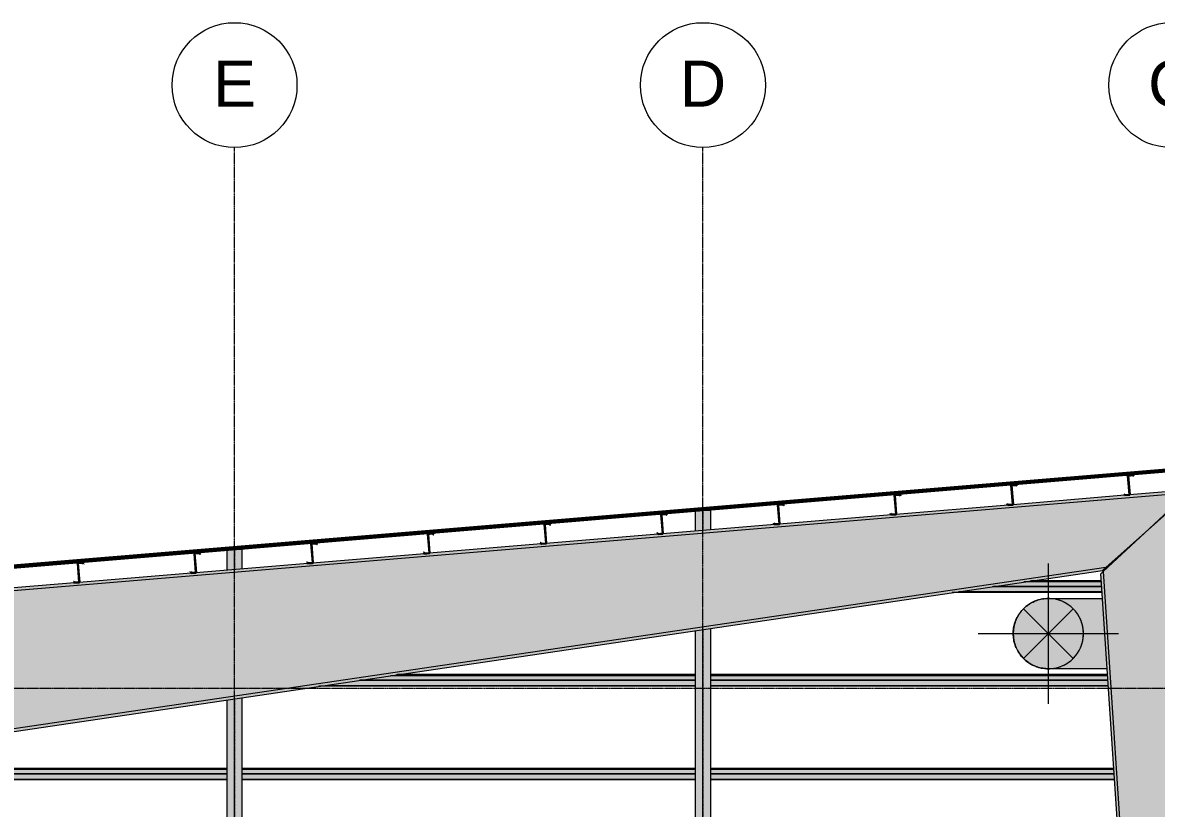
# Model space of a CAD drawing. Header units: inches. Extents: x -26493 to -15674, y -132 to 673.
# Drawn here: x -17018 to -16437, y 271 to 673 of the extents above; entities that cross this region are included whole.
import ezdxf

# ---------------------------------------------------------------- set-up
doc = ezdxf.new("R2010")
doc.units = ezdxf.units.IN
doc.header["$MEASUREMENT"] = 0
doc.linetypes.add('Grid Line 1_2_', pattern=[0.875, 0.5, -0.125, 0.125, -0.125])
doc.linetypes.add('Hidden 1_8_', pattern=[0.1875, 0.125, -0.0625])
for name, color, linetype, lineweight in [('A-FLOR-LEVL', 51, 'Continuous', 9), ('A-ROOF', 132, 'Continuous', 13), ('M-HVAC-DUCT', 70, 'Continuous', 9), ('M-HVAC-DUCT-ANNO', 70, 'Continuous', 9), ('M-HVAC-DUCT-CNTR', 70, 'Continuous', 9), ('S-BEAM', 12, 'Continuous', 9), ('S-COLS', 52, 'Continuous', 9), ('S-GRID', 1, 'Continuous', 9), ('S-GRID-IDEN', 1, 'Continuous', 9)]:
    doc.layers.add(name, color=color, linetype=linetype, lineweight=lineweight)
doc.styles.add('Arial_1', font='arial.ttf', dxfattribs={"height": 23.60479})
pattern_1 = [(45, (-21585.694, 102), (-12.67135, 12.67135), []), (45, (-21585.694, 121.2), (-12.67135, 12.67135), [])]

# ---------------------------------------------------------------- blocks, each defined once
blk = doc.blocks.new('Girt_Z - 10_D-559340-Section 1')
at = {"layer": 'S-BEAM'}
h = blk.add_hatch(dxfattribs=at)
h.set_pattern_fill('FP_5', color=256, style=0, pattern_type=2)
h.set_pattern_definition(pattern_1)
h.paths.add_polyline_path([(-21173.88, 430.85), (-21171.4, 431.11), (-21171.53, 431.15), (-21173.84, 430.96), (-21174.33, 431.46), (-21174.41, 431.38)], flags=0)
h.paths.add_polyline_path([(-21171.4, 431.11), (-21171.35, 431.25), (-21171.48, 431.18)], flags=0)
h.paths.add_polyline_path([(-21172.22, 440.97), (-21172.08, 440.92), (-21169.77, 441.11), (-21169.28, 440.62), (-21169.2, 440.7), (-21169.73, 441.23), (-21172.09, 441.03)], flags=0)
h.paths.add_polyline_path([(-21172.26, 440.83), (-21172.14, 440.89), (-21172.22, 440.97)], flags=0)
h.paths.add_polyline_path([(-21171.46, 431.24), (-21171.35, 431.25), (-21172.15, 440.84), (-21172.26, 440.83)], flags=0)
at = {"layer": 'S-BEAM', "lineweight": 30}
for p, q in [((-21172.26, 440.83), (-21171.46, 431.24)), ((-21171.35, 431.25), (-21172.15, 440.84)), ((-21169.73, 441.23), (-21172.09, 441.03)), ((-21172.08, 440.92), (-21169.77, 441.11)), ((-21169.77, 441.11), (-21169.28, 440.62)), ((-21169.2, 440.7), (-21169.73, 441.23)), ((-21169.28, 440.62), (-21169.2, 440.7)), ((-21174.33, 431.46), (-21174.41, 431.38)), ((-21174.41, 431.38), (-21173.88, 430.85)), ((-21173.84, 430.96), (-21174.33, 431.46)), ((-21173.88, 430.85), (-21171.52, 431.04)), ((-21171.53, 431.15), (-21173.84, 430.96))]:
    blk.add_line(p, q, dxfattribs=at)
for centre, radius, start, end in [((-21172.07, 440.84), 0.188, 94.76364, 184.76364), ((-21172.07, 440.84), 0.0782, 96.88636, 184.76364), ((-21171.54, 431.23), 0.0782, 277.806, 4.76364), ((-21171.54, 431.23), 0.188, 274.76364, 4.76364)]:
    blk.add_arc(centre, radius, start, end, dxfattribs=at)
blk = doc.blocks.new('Girt_Z - 10_D-V67-Section 1')
at = {"layer": 'S-BEAM'}
h = blk.add_hatch(dxfattribs=at)
h.set_pattern_fill('FP_5', color=256, style=0, pattern_type=2)
h.set_pattern_definition(pattern_1)
h.paths.add_polyline_path([(-21233.68, 425.86), (-21231.19, 426.13), (-21231.32, 426.17), (-21233.63, 425.98), (-21234.13, 426.47), (-21234.2, 426.4)], flags=0)
h.paths.add_polyline_path([(-21231.19, 426.13), (-21231.15, 426.26), (-21231.27, 426.2)], flags=0)
h.paths.add_polyline_path([(-21232.01, 435.98), (-21231.88, 435.94), (-21229.57, 436.13), (-21229.07, 435.64), (-21229, 435.71), (-21229.52, 436.25), (-21231.88, 436.05)], flags=0)
h.paths.add_polyline_path([(-21232.05, 435.85), (-21231.93, 435.91), (-21232.01, 435.98)], flags=0)
h.paths.add_polyline_path([(-21231.25, 426.25), (-21231.15, 426.26), (-21231.95, 435.86), (-21232.05, 435.85)], flags=0)
at = {"layer": 'S-BEAM', "lineweight": 30}
for p, q in [((-21232.05, 435.85), (-21231.25, 426.25)), ((-21231.15, 426.26), (-21231.95, 435.86)), ((-21229.52, 436.25), (-21231.88, 436.05)), ((-21231.88, 435.94), (-21229.57, 436.13)), ((-21229.57, 436.13), (-21229.07, 435.64)), ((-21229, 435.71), (-21229.52, 436.25)), ((-21229.07, 435.64), (-21229, 435.71)), ((-21234.13, 426.47), (-21234.2, 426.4)), ((-21234.2, 426.4), (-21233.68, 425.86)), ((-21233.63, 425.98), (-21234.13, 426.47)), ((-21233.68, 425.86), (-21231.32, 426.06)), ((-21231.32, 426.17), (-21233.63, 425.98))]:
    blk.add_line(p, q, dxfattribs=at)
for centre, radius, start, end in [((-21231.87, 435.86), 0.187, 94.76364, 184.76364), ((-21231.87, 435.86), 0.0782, 96.88636, 184.76364), ((-21231.33, 426.25), 0.187, 274.76364, 4.76364), ((-21231.33, 426.25), 0.0782, 277.806, 4.76364)]:
    blk.add_arc(centre, radius, start, end, dxfattribs=at)
blk = doc.blocks.new('Girt_Z - 10_D-V68-Section 1')
at = {"layer": 'S-BEAM'}
h = blk.add_hatch(dxfattribs=at)
h.set_pattern_fill('FP_5', color=256, style=0, pattern_type=2)
h.set_pattern_definition(pattern_1)
h.paths.add_polyline_path([(-21293.47, 420.88), (-21290.98, 421.14), (-21291.11, 421.19), (-21293.43, 421), (-21293.92, 421.49), (-21294, 421.41)], flags=0)
h.paths.add_polyline_path([(-21290.98, 421.14), (-21290.94, 421.28), (-21291.06, 421.22)], flags=0)
h.paths.add_polyline_path([(-21291.8, 431), (-21291.67, 430.96), (-21289.36, 431.15), (-21288.87, 430.65), (-21288.79, 430.73), (-21289.32, 431.26), (-21291.68, 431.07)], flags=0)
h.paths.add_polyline_path([(-21291.85, 430.86), (-21291.72, 430.93), (-21291.8, 431)], flags=0)
h.paths.add_polyline_path([(-21291.05, 421.27), (-21290.94, 421.28), (-21291.74, 430.87), (-21291.85, 430.86)], flags=0)
at = {"layer": 'S-BEAM', "lineweight": 30}
for p, q in [((-21291.85, 430.86), (-21291.05, 421.27)), ((-21290.94, 421.28), (-21291.74, 430.87)), ((-21289.32, 431.26), (-21291.68, 431.07)), ((-21291.67, 430.96), (-21289.36, 431.15)), ((-21289.36, 431.15), (-21288.87, 430.65)), ((-21288.79, 430.73), (-21289.32, 431.26)), ((-21288.87, 430.65), (-21288.79, 430.73)), ((-21293.92, 421.49), (-21294, 421.41)), ((-21294, 421.41), (-21293.47, 420.88)), ((-21293.43, 421), (-21293.92, 421.49)), ((-21293.47, 420.88), (-21291.11, 421.08)), ((-21291.11, 421.19), (-21293.43, 421))]:
    blk.add_line(p, q, dxfattribs=at)
for centre, radius, start, end in [((-21291.66, 430.88), 0.188, 94.76364, 184.76364), ((-21291.66, 430.88), 0.0782, 96.88636, 184.76364), ((-21291.13, 421.27), 0.188, 274.76364, 4.76364), ((-21291.13, 421.27), 0.0782, 277.806, 4.76364)]:
    blk.add_arc(centre, radius, start, end, dxfattribs=at)
blk = doc.blocks.new('Girt_Z - 10_D-V69-Section 1')
at = {"layer": 'S-BEAM', "lineweight": 30}
for p, q in [((-21351.64, 425.88), (-21350.84, 416.29)), ((-21350.73, 416.3), (-21351.53, 425.89)), ((-21349.11, 426.28), (-21351.47, 426.08)), ((-21351.46, 425.97), (-21349.15, 426.17)), ((-21349.15, 426.17), (-21348.66, 425.67)), ((-21348.58, 425.75), (-21349.11, 426.28)), ((-21348.66, 425.67), (-21348.58, 425.75)), ((-21353.71, 416.51), (-21353.79, 416.43)), ((-21353.79, 416.43), (-21353.26, 415.9)), ((-21353.22, 416.01), (-21353.71, 416.51)), ((-21353.26, 415.9), (-21350.9, 416.1)), ((-21350.91, 416.21), (-21353.22, 416.01))]:
    blk.add_line(p, q, dxfattribs=at)
for centre, radius, start, end in [((-21351.45, 425.9), 0.187, 94.76364, 184.76364), ((-21351.45, 425.9), 0.0782, 96.88636, 184.76364), ((-21350.92, 416.28), 0.0782, 277.806, 4.76364), ((-21350.92, 416.28), 0.187, 274.76364, 4.76364)]:
    blk.add_arc(centre, radius, start, end, dxfattribs=at)
blk = doc.blocks.new('Girt_Z - 10_D-V70-Section 1')
at = {"layer": 'S-BEAM', "lineweight": 30}
for p, q in [((-21411.43, 420.9), (-21410.63, 411.31)), ((-21410.52, 411.32), (-21411.32, 420.91)), ((-21408.9, 421.3), (-21411.26, 421.1)), ((-21411.25, 420.99), (-21408.94, 421.18)), ((-21408.94, 421.18), (-21408.45, 420.69)), ((-21408.37, 420.76), (-21408.9, 421.3)), ((-21408.45, 420.69), (-21408.37, 420.76)), ((-21413.5, 411.53), (-21413.58, 411.45)), ((-21413.58, 411.45), (-21413.05, 410.92)), ((-21413.01, 411.03), (-21413.5, 411.53)), ((-21413.05, 410.92), (-21410.7, 411.11)), ((-21410.7, 411.22), (-21413.01, 411.03))]:
    blk.add_line(p, q, dxfattribs=at)
for centre, radius, start, end in [((-21411.25, 420.91), 0.188, 94.76364, 184.76364), ((-21411.25, 420.91), 0.0782, 96.88636, 184.76364), ((-21410.71, 411.3), 0.188, 274.76364, 4.76364), ((-21410.71, 411.3), 0.0782, 277.806, 4.76364)]:
    blk.add_arc(centre, radius, start, end, dxfattribs=at)
blk = doc.blocks.new('Girt_Z - 10_D-V71-Section 1')
at = {"layer": 'S-BEAM'}
h = blk.add_hatch(dxfattribs=at)
h.set_pattern_fill('FP_5', color=256, style=0, pattern_type=2)
h.set_pattern_definition(pattern_1)
h.paths.add_polyline_path([(-21472.85, 405.93), (-21470.36, 406.2), (-21470.49, 406.24), (-21472.81, 406.05), (-21473.3, 406.54), (-21473.38, 406.47)], flags=0)
h.paths.add_polyline_path([(-21470.36, 406.2), (-21470.32, 406.33), (-21470.44, 406.27)], flags=0)
h.paths.add_polyline_path([(-21471.18, 416.05), (-21471.05, 416.01), (-21468.74, 416.2), (-21468.24, 415.7), (-21468.17, 415.78), (-21468.69, 416.31), (-21471.05, 416.12)], flags=0)
h.paths.add_polyline_path([(-21471.23, 415.92), (-21471.1, 415.98), (-21471.18, 416.05)], flags=0)
h.paths.add_polyline_path([(-21470.43, 406.32), (-21470.32, 406.33), (-21471.12, 415.92), (-21471.23, 415.92), (-21471, 413.21)], flags=0)
at = {"layer": 'S-BEAM', "lineweight": 30}
for p, q in [((-21471.23, 415.92), (-21470.43, 406.32)), ((-21470.32, 406.33), (-21471.12, 415.92)), ((-21468.69, 416.31), (-21471.05, 416.12)), ((-21471.05, 416.01), (-21468.74, 416.2)), ((-21468.74, 416.2), (-21468.24, 415.7)), ((-21468.17, 415.78), (-21468.69, 416.31)), ((-21468.24, 415.7), (-21468.17, 415.78)), ((-21473.3, 406.54), (-21473.38, 406.47)), ((-21473.38, 406.47), (-21472.85, 405.93)), ((-21472.81, 406.05), (-21473.3, 406.54)), ((-21472.85, 405.93), (-21470.49, 406.13)), ((-21470.49, 406.24), (-21472.81, 406.05))]:
    blk.add_line(p, q, dxfattribs=at)
for centre, radius, start, end in [((-21471.04, 415.93), 0.187, 94.76364, 184.76364), ((-21471.04, 415.93), 0.0782, 96.88636, 184.76364), ((-21470.5, 406.32), 0.187, 274.76364, 4.76364), ((-21470.5, 406.32), 0.0782, 277.806, 4.76364)]:
    blk.add_arc(centre, radius, start, end, dxfattribs=at)
blk = doc.blocks.new('Girt_Z - 10_D-V72-Section 1')
at = {"layer": 'S-BEAM'}
h = blk.add_hatch(dxfattribs=at)
h.set_pattern_fill('FP_5', color=256, style=0, pattern_type=2)
h.set_pattern_definition(pattern_1)
h.paths.add_polyline_path([(-21532.64, 400.95), (-21530.15, 401.21), (-21530.29, 401.26), (-21532.6, 401.06), (-21533.09, 401.56), (-21533.17, 401.48)], flags=0)
h.paths.add_polyline_path([(-21530.15, 401.21), (-21530.11, 401.35), (-21530.24, 401.29)], flags=0)
h.paths.add_polyline_path([(-21530.97, 411.07), (-21530.84, 411.03), (-21528.53, 411.22), (-21528.04, 410.72), (-21527.96, 410.8), (-21528.49, 411.33), (-21530.85, 411.14)], flags=0)
h.paths.add_polyline_path([(-21531.02, 410.93), (-21530.89, 411), (-21530.97, 411.07)], flags=0)
h.paths.add_polyline_path([(-21530.22, 401.34), (-21530.11, 401.35), (-21530.91, 410.94), (-21531.02, 410.93)], flags=0)
at = {"layer": 'S-BEAM', "lineweight": 30}
for p, q in [((-21531.02, 410.93), (-21530.22, 401.34)), ((-21530.11, 401.35), (-21530.91, 410.94)), ((-21528.49, 411.33), (-21530.85, 411.14)), ((-21530.84, 411.03), (-21528.53, 411.22)), ((-21528.53, 411.22), (-21528.04, 410.72)), ((-21527.96, 410.8), (-21528.49, 411.33)), ((-21528.04, 410.72), (-21527.96, 410.8)), ((-21533.09, 401.56), (-21533.17, 401.48)), ((-21533.17, 401.48), (-21532.64, 400.95)), ((-21532.6, 401.06), (-21533.09, 401.56)), ((-21532.64, 400.95), (-21530.28, 401.15)), ((-21530.29, 401.26), (-21532.6, 401.06))]:
    blk.add_line(p, q, dxfattribs=at)
for centre, radius, start, end in [((-21530.83, 410.95), 0.188, 94.76364, 184.76364), ((-21530.83, 410.95), 0.0782, 96.88636, 184.76364), ((-21530.3, 401.33), 0.0782, 277.806, 4.76364), ((-21530.3, 401.33), 0.188, 274.76364, 4.76364)]:
    blk.add_arc(centre, radius, start, end, dxfattribs=at)
blk = doc.blocks.new('Girt_Z - 10_D-V73-Section 1')
at = {"layer": 'S-BEAM'}
h = blk.add_hatch(dxfattribs=at)
h.set_pattern_fill('FP_5', color=256, style=0, pattern_type=2)
h.set_pattern_definition(pattern_1)
h.paths.add_polyline_path([(-21592.43, 395.97), (-21589.95, 396.23), (-21590.08, 396.27), (-21592.39, 396.08), (-21592.88, 396.58), (-21592.96, 396.5)], flags=0)
h.paths.add_polyline_path([(-21589.95, 396.23), (-21589.9, 396.37), (-21590.03, 396.3)], flags=0)
h.paths.add_polyline_path([(-21590.77, 406.09), (-21590.63, 406.04), (-21588.32, 406.24), (-21587.83, 405.74), (-21587.75, 405.82), (-21588.28, 406.35), (-21590.64, 406.15)], flags=0)
h.paths.add_polyline_path([(-21590.81, 405.95), (-21590.68, 406.01), (-21590.77, 406.09)], flags=0)
h.paths.add_polyline_path([(-21590.01, 396.36), (-21589.9, 396.37), (-21590.7, 405.96), (-21590.81, 405.95)], flags=0)
at = {"layer": 'S-BEAM', "lineweight": 30}
for p, q in [((-21590.81, 405.95), (-21590.01, 396.36)), ((-21589.9, 396.37), (-21590.7, 405.96)), ((-21588.28, 406.35), (-21590.64, 406.15)), ((-21590.63, 406.04), (-21588.32, 406.24)), ((-21588.32, 406.24), (-21587.83, 405.74)), ((-21587.75, 405.82), (-21588.28, 406.35)), ((-21587.83, 405.74), (-21587.75, 405.82)), ((-21592.88, 396.58), (-21592.96, 396.5)), ((-21592.96, 396.5), (-21592.43, 395.97)), ((-21592.39, 396.08), (-21592.88, 396.58)), ((-21592.43, 395.97), (-21590.07, 396.16)), ((-21590.08, 396.27), (-21592.39, 396.08))]:
    blk.add_line(p, q, dxfattribs=at)
for centre, radius, start, end in [((-21590.62, 405.97), 0.187, 94.76364, 184.76364), ((-21590.62, 405.97), 0.0782, 96.88636, 184.76364), ((-21590.09, 396.35), 0.0782, 277.806, 4.76364), ((-21590.09, 396.35), 0.187, 274.76364, 4.76364)]:
    blk.add_arc(centre, radius, start, end, dxfattribs=at)
blk = doc.blocks.new('Girt_Z - 10_D-V74-Section 1')
at = {"layer": 'S-BEAM'}
h = blk.add_hatch(dxfattribs=at)
h.set_pattern_fill('FP_5', color=256, style=0, pattern_type=2)
h.set_pattern_definition(pattern_1)
h.paths.add_polyline_path([(-21652.23, 390.99), (-21649.74, 391.25), (-21649.87, 391.29), (-21652.18, 391.1), (-21652.68, 391.6), (-21652.75, 391.52)], flags=0)
h.paths.add_polyline_path([(-21649.74, 391.25), (-21649.7, 391.38), (-21649.82, 391.32)], flags=0)
h.paths.add_polyline_path([(-21650.56, 401.1), (-21650.43, 401.06), (-21648.11, 401.25), (-21647.62, 400.76), (-21647.55, 400.83), (-21648.07, 401.37), (-21650.43, 401.17)], flags=0)
h.paths.add_polyline_path([(-21650.6, 400.97), (-21650.48, 401.03), (-21650.56, 401.1)], flags=0)
h.paths.add_polyline_path([(-21649.8, 391.38), (-21649.7, 391.38), (-21650.49, 400.98), (-21650.6, 400.97)], flags=0)
at = {"layer": 'S-BEAM', "lineweight": 30}
for p, q in [((-21650.6, 400.97), (-21649.8, 391.38)), ((-21649.7, 391.38), (-21650.49, 400.98)), ((-21648.07, 401.37), (-21650.43, 401.17)), ((-21650.43, 401.06), (-21648.11, 401.25)), ((-21648.11, 401.25), (-21647.62, 400.76)), ((-21647.55, 400.83), (-21648.07, 401.37)), ((-21647.62, 400.76), (-21647.55, 400.83)), ((-21652.68, 391.6), (-21652.75, 391.52)), ((-21652.75, 391.52), (-21652.23, 390.99)), ((-21652.18, 391.1), (-21652.68, 391.6)), ((-21652.23, 390.99), (-21649.87, 391.18)), ((-21649.87, 391.29), (-21652.18, 391.1))]:
    blk.add_line(p, q, dxfattribs=at)
for centre, radius, start, end in [((-21650.42, 400.98), 0.188, 94.76364, 184.76364), ((-21650.42, 400.98), 0.0782, 96.88636, 184.76364), ((-21649.88, 391.37), 0.0782, 277.806, 4.76364), ((-21649.88, 391.37), 0.188, 274.76364, 4.76364)]:
    blk.add_arc(centre, radius, start, end, dxfattribs=at)
blk = doc.blocks.new('Girt_Z - 10_D-V75-Section 1')
at = {"layer": 'S-BEAM', "lineweight": 30}
for p, q in [((-21710.4, 395.98), (-21709.6, 386.39)), ((-21709.49, 386.4), (-21710.29, 395.99)), ((-21707.87, 396.38), (-21710.22, 396.19)), ((-21710.22, 396.08), (-21707.91, 396.27)), ((-21707.91, 396.27), (-21707.42, 395.77)), ((-21707.34, 395.85), (-21707.87, 396.38)), ((-21707.42, 395.77), (-21707.34, 395.85)), ((-21712.47, 386.61), (-21712.55, 386.54)), ((-21712.55, 386.54), (-21712.02, 386)), ((-21711.98, 386.12), (-21712.47, 386.61)), ((-21712.02, 386), (-21709.66, 386.2)), ((-21709.66, 386.31), (-21711.98, 386.12))]:
    blk.add_line(p, q, dxfattribs=at)
for centre, radius, start, end in [((-21710.21, 396), 0.187, 94.76364, 184.76364), ((-21710.21, 396), 0.0782, 96.88636, 184.76364), ((-21709.67, 386.39), 0.187, 274.76364, 4.76364), ((-21709.67, 386.39), 0.0782, 277.806, 4.76364)]:
    blk.add_arc(centre, radius, start, end, dxfattribs=at)
blk = doc.blocks.new('Family7 - Family7-557685-Section 1')
at = {"layer": 'S-BEAM'}
for points in [[(-22358.76, 330.85), (-21140.54, 432.37), (-21138.99, 433.76), (-22360.11, 332)], [(-22321.25, 299.11), (-22319.68, 299.14), (-22319.67, 299.3), (-22319.48, 299.15), (-21743, 311.18), (-21183.61, 393.91), (-21141.3, 431.69), (-21141.3, 432.31), (-22358.76, 330.85), (-22321.47, 299.3)], [(-22319.8, 297.89), (-21743, 309.91), (-21185.3, 392.4), (-21183.61, 393.91), (-21743.11, 311.16), (-22321.25, 299.11)]]:
    blk.add_hatch(color=256, dxfattribs=at).paths.add_polyline_path(points, flags=0)
for p, q in [((-22358.76, 330.85), (-21140.54, 432.37)), ((-21173.88, 430.85), (-21231.32, 426.06)), ((-21183.61, 393.91), (-21141.3, 431.69)), ((-21138.99, 433.76), (-21171.52, 431.04)), ((-21233.68, 425.86), (-21291.11, 421.08)), ((-21293.47, 420.88), (-21350.9, 416.1)), ((-21353.26, 415.9), (-21410.7, 411.11)), ((-21413.05, 410.92), (-21470.49, 406.13)), ((-21532.64, 400.95), (-21590.07, 396.16)), ((-21472.85, 405.93), (-21530.28, 401.15)), ((-21592.43, 395.97), (-21649.87, 391.18)), ((-21183.61, 393.91), (-21743.11, 311.16)), ((-21743, 309.91), (-21185.3, 392.4)), ((-21652.23, 390.99), (-21709.66, 386.2)), ((-21185.3, 392.4), (-21183.61, 393.91)), ((-21712.02, 386), (-21769.45, 381.22))]:
    blk.add_line(p, q, dxfattribs=at)
blk = doc.blocks.new('W-Wide Flange-Column - W10X33-556715-Section 1')
at = {"layer": 'S-COLS', "linetype": 'Hidden 1_8_'}
for p, q in [((-21390.21, 423.2), (-21390.21, 412.82)), ((-21389.9, 412.85), (-21389.9, 423.2)), ((-21390.21, 362.09), (-21390.21, 0)), ((-21389.9, 0), (-21389.9, 362.14))]:
    blk.add_line(p, q, dxfattribs=at)
blk = doc.blocks.new('W-Wide Flange-Column - W10X33-556716-Section 1')
at = {"layer": 'S-COLS', "linetype": 'Hidden 1_8_'}
for p, q in [((-21630.21, 403.2), (-21630.21, 392.82)), ((-21629.9, 392.85), (-21629.9, 403.2)), ((-21630.21, 326.6), (-21630.21, 0)), ((-21629.9, 0), (-21629.9, 326.64))]:
    blk.add_line(p, q, dxfattribs=at)
blk = doc.blocks.new('Round Elbow - 1_5 D-507539-Section 1')
at = {"layer": 'M-HVAC-DUCT'}
h = blk.add_hatch(color=256, dxfattribs=at)
h.paths.add_polyline_path([(-21213.05, 342), (-21212.27, 342.06), (-21213.46, 342.03)], flags=0)
h.paths.add_polyline_path([(-21215.17, 342.17), (-21216.71, 342.42), (-21215.87, 342.22)], flags=0)
h.paths.add_polyline_path([(-21210.94, 342.17), (-21210.24, 342.22), (-21210.22, 342.29)], flags=0)
h.paths.add_polyline_path([(-21218.01, 342.74), (-21219.5, 343.25), (-21218.62, 342.88)], flags=0)
h.paths.add_polyline_path([(-21208.1, 342.74), (-21207.49, 342.88), (-21207.12, 343.07)], flags=0)
h.paths.add_polyline_path([(-21205.38, 343.75), (-21204.88, 343.96), (-21203.99, 344.51)], flags=0)
h.paths.add_polyline_path([(-21202.87, 345.2), (-21202.47, 345.44), (-21202.43, 345.53), (-21202.72, 345.31)], flags=0)
h.paths.add_polyline_path([(-21200.62, 347.02), (-21200.32, 347.27), (-21199.52, 348.21)], flags=0)
h.paths.add_polyline_path([(-21198.69, 349.19), (-21198.49, 349.42), (-21198.63, 349.28)], flags=0)
h.paths.add_polyline_path([(-21197.14, 351.63), (-21197.01, 351.83), (-21196.97, 352)], flags=0)
h.paths.add_polyline_path([(-21195.99, 354.3), (-21195.87, 354.71), (-21195.9, 354.68)], flags=0)
h.paths.add_polyline_path([(-21195.29, 357.11), (-21195.27, 357.18), (-21195.05, 360)], flags=0)
h.paths.add_polyline_path([(-21199.52, 371.79), (-21200.32, 372.73), (-21200.34, 372.68), (-21200.09, 372.4)], flags=0)
h.paths.add_polyline_path([(-21201.61, 373.82), (-21202.47, 374.56), (-21202.49, 374.51)], flags=0)
h.paths.add_polyline_path([(-21203.99, 375.49), (-21204.88, 376.04), (-21205.38, 376.25)], flags=0)
h.paths.add_polyline_path([(-21219.5, 376.75), (-21218.01, 377.26), (-21218.62, 377.12)], flags=0)
h.paths.add_polyline_path([(-21206.61, 376.75), (-21207.49, 377.12), (-21208.1, 377.26), (-21207.12, 376.93)], flags=0)
h.paths.add_polyline_path([(-21216.71, 377.58), (-21215.17, 377.83), (-21215.87, 377.78)], flags=0)
h.paths.add_polyline_path([(-21209.39, 377.58), (-21210.24, 377.78), (-21210.33, 377.73), (-21210.24, 377.72)], flags=0)
h.paths.add_polyline_path([(-21213.46, 377.94), (-21212.27, 377.94), (-21213.05, 378), (-21213.83, 377.94)], flags=0)
h = blk.add_hatch(color=256, dxfattribs=at)
h.paths.add_polyline_path([(-21216.84, 377.55), (-21216.71, 377.58), (-21215.87, 377.78)], flags=0)
h.paths.add_polyline_path([(-21213.93, 377.94), (-21213.46, 377.97), (-21213.46, 377.97)], flags=0)
for points in [[(-21190.82, 360), (-21184.13, 360), (-21185.33, 378), (-21213.05, 378), (-21210.24, 377.78), (-21207.49, 377.12), (-21204.88, 376.04), (-21202.47, 374.56), (-21200.32, 372.73), (-21198.49, 370.58), (-21197.01, 368.17), (-21195.93, 365.56), (-21195.27, 362.82), (-21195.05, 360), (-21191.49, 360)], [(-21207.78, 342), (-21182.92, 342.01), (-21184.13, 360), (-21195.05, 360), (-21195.3, 357.04), (-21196.03, 354.16), (-21197.22, 351.43), (-21199.08, 348.7), (-21200.86, 346.76), (-21203.21, 344.93), (-21205.82, 343.52), (-21206.61, 343.25), (-21207.49, 342.88), (-21210.24, 342.22), (-21212.82, 342), (-21208.03, 342)]]:
    blk.add_hatch(color=256, dxfattribs=at).paths.add_polyline_path(points, flags=0)
at = {"layer": 'M-HVAC-DUCT', "flags": 128}
for points in [[(-21222.88, 375.08), (-21222.78, 375.15), (-21222.16, 375.52), (-21221.54, 375.88), (-21220.9, 376.2), (-21220.24, 376.5), (-21219.58, 376.78), (-21218.9, 377.02), (-21218.21, 377.24), (-21217.52, 377.44), (-21216.82, 377.6), (-21216.11, 377.74), (-21215.4, 377.85), (-21214.68, 377.93), (-21214.52, 377.94)], [(-21214.51, 377.94), (-21213.97, 377.98), (-21213.25, 378), (-21213.05, 378)], [(-21213.05, 378), (-21213.01, 378), (-21212.88, 378), (-21212.66, 378), (-21212.36, 378), (-21211.98, 378), (-21211.51, 378), (-21210.95, 378), (-21210.31, 378), (-21209.59, 378), (-21208.79, 378), (-21207.91, 378), (-21206.95, 378), (-21205.92, 378), (-21204.8, 378), (-21203.62, 378), (-21202.37, 378), (-21201.04, 378), (-21199.65, 378), (-21198.19, 378), (-21196.67, 378), (-21195.1, 378), (-21193.46, 378), (-21191.77, 378), (-21190.02, 378), (-21188.23, 378), (-21186.39, 378), (-21185.33, 378)], [(-21227.23, 371.09), (-21227.05, 371.32), (-21226.59, 371.87), (-21226.1, 372.4), (-21225.59, 372.91), (-21225.27, 373.21)], [(-21225.22, 373.26), (-21225.07, 373.4), (-21224.52, 373.87), (-21223.96, 374.32), (-21223.38, 374.75), (-21222.92, 375.05)], [(-21230.06, 365.88), (-21229.9, 366.34), (-21229.63, 367.01), (-21229.34, 367.67), (-21229.02, 368.31), (-21228.9, 368.53)], [(-21228.86, 368.6), (-21228.67, 368.94), (-21228.3, 369.56), (-21227.91, 370.16), (-21227.49, 370.75), (-21227.28, 371.02)], [(-21231.05, 360), (-21231.04, 360.72), (-21231, 361.44), (-21230.92, 362.15), (-21230.82, 362.87), (-21230.69, 363.58), (-21230.54, 364.28), (-21230.35, 364.97), (-21230.14, 365.66), (-21230.09, 365.81)], [(-21227.26, 348.95), (-21227.37, 349.1), (-21227.8, 349.68), (-21228.2, 350.27), (-21228.58, 350.89), (-21228.93, 351.52), (-21229.25, 352.16), (-21229.56, 352.81), (-21229.83, 353.48), (-21230.08, 354.15), (-21230.3, 354.84), (-21230.49, 355.53), (-21230.65, 356.23), (-21230.79, 356.94), (-21230.9, 357.65), (-21230.98, 358.37), (-21231.03, 359.09), (-21231.05, 359.81), (-21231.05, 360)], [(-21225.27, 346.79), (-21225.45, 346.95), (-21225.97, 347.46), (-21226.46, 347.99), (-21226.93, 348.53), (-21227.23, 348.92)], [(-21222.93, 344.96), (-21223.22, 345.14), (-21223.8, 345.56), (-21224.37, 346), (-21224.92, 346.47), (-21225.21, 346.73)], [(-21220.32, 343.54), (-21220.72, 343.71), (-21221.36, 344.03), (-21222, 344.38), (-21222.61, 344.75), (-21222.86, 344.91)], [(-21217.5, 342.56), (-21218.03, 342.7), (-21218.72, 342.91), (-21219.39, 343.15), (-21220.06, 343.42), (-21220.25, 343.5)], [(-21213.05, 342), (-21213.77, 342.01), (-21214.49, 342.06), (-21215.21, 342.13), (-21215.92, 342.23), (-21216.63, 342.36), (-21217.33, 342.52), (-21217.45, 342.55)], [(-21182.92, 342), (-21183.99, 342), (-21185.88, 342), (-21187.74, 342), (-21189.54, 342), (-21191.3, 342), (-21193.01, 342), (-21194.66, 342), (-21196.25, 342), (-21197.79, 342), (-21199.26, 342), (-21200.67, 342), (-21202.02, 342), (-21203.29, 342), (-21204.49, 342), (-21205.62, 342), (-21206.68, 342), (-21207.66, 342), (-21208.56, 342), (-21209.38, 342), (-21210.13, 342), (-21210.79, 342), (-21211.36, 342), (-21211.86, 342), (-21212.27, 342), (-21212.59, 342), (-21212.83, 342), (-21212.98, 342), (-21213.05, 342), (-21213.05, 342)]]:
    blk.add_lwpolyline(points, dxfattribs=at)
at = {"layer": 'M-HVAC-DUCT'}
for start, end in [(96.7631, 101.76204), (90, 92.49678), (87.50322, 90), (78.23796, 83.2369), (133.77163, 138.94953), (124.52271, 129.6198), (115.27201, 120.31874), (106.01904, 111.03484), (68.96516, 73.98096), (59.68126, 64.72799), (50.3802, 55.47729), (41.05047, 46.22837), (152.26554, 157.83279), (143.01914, 148.33253), (31.66747, 36.98086), (22.16721, 27.73446), (170.75581, 180), (161.51103, 167.68489), (12.31511, 18.48897), (360, 9.24419), (180, 189.24419), (192.31511, 198.48897), (341.51103, 347.68489), (350.75581, 360), (202.16721, 207.73446), (211.66747, 216.98086), (323.01914, 328.14281), (332.26554, 337.83279), (221.05047, 226.22837), (230.3802, 235.47729), (239.68126, 244.72799), (248.96516, 253.98096), (286.01904, 291.03484), (295.27201, 300.31874), (304.52271, 309.6198), (313.77163, 318.94953), (258.23796, 263.2369), (267.50322, 270), (270, 272.49678), (276.7631, 281.76204)]:
    blk.add_arc((-21213.05, 360), 18, start, end, dxfattribs=at)
blk = doc.blocks.new('Girt_Z - 8_D-V116-Section 1')
at = {"layer": 'S-BEAM'}
h = blk.add_hatch(color=256, dxfattribs=at)
h.paths.add_polyline_path([(-21407.12, 338.9), (-21394.03, 338.9), (-21394.03, 338.98), (-21546.47, 338.98), (-21547.03, 338.9), (-21484.59, 338.9)], flags=0)
h.paths.add_polyline_path([(-21386.07, 338.9), (-21182.72, 338.9), (-21182.72, 338.98), (-21386.07, 338.98)], flags=0)
h.paths.add_polyline_path([(-21136.05, 338.9), (-21136.05, 338.98), (-21140.05, 338.98), (-21140.05, 338.9)], flags=0)
h.paths.add_polyline_path([(-22307.42, 338.9), (-22277.27, 338.9), (-22276.27, 338.98), (-22307.62, 338.98), (-22307.61, 338.9)], flags=0)
h.paths.add_polyline_path([(-22307.72, 338.9), (-22307.73, 338.98), (-22346.07, 338.98), (-22346.07, 338.9), (-22308.32, 338.9)], flags=0)
h.paths.add_polyline_path([(-22354.03, 338.9), (-22354.03, 338.98), (-22364.05, 338.98), (-22364.05, 338.9), (-22356.08, 338.9)], flags=0)
h = blk.add_hatch(color=256, dxfattribs=at)
h.paths.add_polyline_path([(-21407.12, 338.45), (-21394.03, 338.45), (-21394.03, 338.9), (-21547.03, 338.9), (-21550.07, 338.45), (-21484.59, 338.45)], flags=0)
h.paths.add_polyline_path([(-22307.57, 338.45), (-22282.66, 338.45), (-22277.27, 338.9), (-22307.61, 338.9)], flags=0)
h.paths.add_polyline_path([(-21136.05, 338.45), (-21136.05, 338.9), (-21140.05, 338.9), (-21140.05, 338.45)], flags=0)
h.paths.add_polyline_path([(-21182.69, 338.45), (-21182.72, 338.9), (-21386.07, 338.9), (-21386.07, 338.45), (-21184.41, 338.45)], flags=0)
h.paths.add_polyline_path([(-22346.07, 338.45), (-22307.68, 338.45), (-22307.72, 338.9), (-22346.07, 338.9)], flags=0)
h.paths.add_polyline_path([(-22354.03, 338.45), (-22354.03, 338.9), (-22364.05, 338.9), (-22364.05, 338.45), (-22356.08, 338.45)], flags=0)
h = blk.add_hatch(color=256, dxfattribs=at)
h.paths.add_polyline_path([(-22364.05, 336.13), (-22354.03, 336.13), (-22354.03, 338.45), (-22364.05, 338.45)], flags=0)
h.paths.add_polyline_path([(-21136.05, 336.13), (-21136.05, 338.45), (-21140.05, 338.45), (-21140.05, 336.13)], flags=0)
h.paths.add_polyline_path([(-21565.76, 336.13), (-21394.03, 336.13), (-21394.03, 338.45), (-21550.07, 338.45), (-21562.05, 336.68)], flags=0)
h.paths.add_polyline_path([(-21182.53, 336.13), (-21182.69, 338.45), (-21386.07, 338.45), (-21386.07, 336.13), (-21184.41, 336.13)], flags=0)
h.paths.add_polyline_path([(-22307.46, 336.44), (-22307.54, 336.51), (-22307.42, 336.57), (-22307.45, 336.48)], flags=0)
h.paths.add_polyline_path([(-22346.07, 336.13), (-22309.95, 336.18), (-22310.47, 336.71), (-22310.4, 336.79), (-22309.9, 336.29), (-22307.46, 336.44), (-22307.46, 336.38), (-22282.66, 338.45), (-22307.57, 338.45), (-22307.42, 336.57), (-22307.53, 336.57), (-22307.68, 338.45), (-22346.07, 338.45)], flags=0)
h = blk.add_hatch(color=256, dxfattribs=at)
h.paths.add_polyline_path([(-22356.08, 336.05), (-22354.03, 336.09), (-22354.03, 336.13), (-22364.05, 336.09), (-22364.05, 336.05), (-22358.76, 336.05)], flags=0)
h.paths.add_polyline_path([(-22336.71, 336.05), (-22310.96, 336.09), (-22310.51, 336.13), (-22346.07, 336.09), (-22346.07, 336.05)], flags=0)
h.paths.add_polyline_path([(-21136.05, 336.05), (-21136.05, 336.13), (-21140.05, 336.09), (-21140, 336.05), (-21139.87, 336.05)], flags=0)
h.paths.add_polyline_path([(-21566.26, 336.05), (-21394.03, 336.1), (-21394.03, 336.13), (-21566.13, 336.07), (-21566.24, 336.06)], flags=0)
h.paths.add_polyline_path([(-21386.07, 336.05), (-21182.53, 336.09), (-21182.53, 336.13), (-21386.07, 336.09), (-21386.07, 336.06)], flags=0)
h = blk.add_hatch(color=256, dxfattribs=at)
h.paths.add_polyline_path([(-21329.66, 335.87), (-21182.51, 335.87), (-21182.53, 336.05), (-21386.07, 336.03), (-21386.07, 335.87), (-21368.39, 335.87)], flags=0)
h.paths.add_polyline_path([(-22360.11, 335.87), (-22354.03, 335.87), (-22354.03, 336.05), (-22364.05, 336.03), (-22364.05, 335.87)], flags=0)
h.paths.add_polyline_path([(-22346.07, 335.87), (-22313.65, 335.87), (-22311.4, 336.05), (-22346.07, 336.03), (-22346.07, 335.96)], flags=0)
h.paths.add_polyline_path([(-21567.53, 335.87), (-21394.03, 335.89), (-21394.03, 336.05), (-21566.43, 336.03), (-21567.31, 335.9)], flags=0)
h.paths.add_polyline_path([(-21139.87, 336.05), (-21140.05, 336), (-21140, 336), (-21139.93, 336.03)], flags=0)
h.paths.add_polyline_path([(-21139.94, 335.87), (-21136.05, 335.92), (-21136.05, 335.95), (-21139.87, 335.96), (-21139.92, 335.92), (-21139.94, 335.87)], flags=0)
h = blk.add_hatch(color=256, dxfattribs=at)
h.paths.add_polyline_path([(-21386.07, 333.5), (-21182.35, 333.5), (-21182.51, 335.87), (-21386.07, 335.87)], flags=0)
h.paths.add_polyline_path([(-21139.48, 333.5), (-21136.05, 333.5), (-21136.05, 335.87), (-21139.94, 335.87), (-21139.94, 333.55), (-21139.88, 333.5)], flags=0)
h.paths.add_polyline_path([(-22364.05, 333.5), (-22354.03, 333.5), (-22354.03, 335.87), (-22364.05, 335.87)], flags=0)
h.paths.add_polyline_path([(-22342.05, 333.5), (-22313.65, 335.87), (-22346.07, 335.87), (-22346.07, 333.5)], flags=0)
h.paths.add_polyline_path([(-21583.53, 333.5), (-21394.03, 333.5), (-21394.03, 335.87), (-21567.53, 335.87)], flags=0)
h = blk.add_hatch(color=256, dxfattribs=at)
h.paths.add_polyline_path([(-21368.39, 333.02), (-21182.32, 333.02), (-21182.35, 333.5), (-21386.07, 333.5), (-21386.07, 333.02)], flags=0)
h.paths.add_polyline_path([(-22360.11, 333.02), (-22354.03, 333.02), (-22354.03, 333.5), (-22364.05, 333.5), (-22364.05, 333.02)], flags=0)
h.paths.add_polyline_path([(-21139.48, 333.02), (-21136.05, 333.02), (-21136.05, 333.5), (-21139.88, 333.5), (-21139.41, 333.1)], flags=0)
h.paths.add_polyline_path([(-21139.48, 333.02), (-21140.05, 333.5), (-21140.05, 333.02), (-21139.94, 333.02)], flags=0)
h.paths.add_polyline_path([(-21586.79, 333.02), (-21394.03, 333.02), (-21394.03, 333.5), (-21583.53, 333.5)], flags=0)
h.paths.add_polyline_path([(-22346.07, 333.17), (-22342.05, 333.5), (-22346.07, 333.5)], flags=0)
for p, q in [((-21394.03, 338.45), (-21550.07, 338.45)), ((-21394.03, 338.9), (-21547.03, 338.9)), ((-21394.03, 338.98), (-21546.47, 338.98)), ((-21182.72, 338.98), (-21386.07, 338.98)), ((-21182.72, 338.9), (-21386.07, 338.9)), ((-21182.69, 338.45), (-21386.07, 338.45)), ((-21394.03, 333.02), (-21586.79, 333.02)), ((-21583.53, 333.5), (-21394.03, 333.5)), ((-21394.03, 336.05), (-21566.26, 336.05)), ((-21394.03, 336.13), (-21565.76, 336.13)), ((-21182.53, 336.13), (-21386.07, 336.13)), ((-21182.53, 336.05), (-21386.07, 336.05)), ((-21386.07, 333.5), (-21182.35, 333.5)), ((-21182.32, 333.02), (-21386.07, 333.02))]:
    blk.add_line(p, q, dxfattribs=at)
blk = doc.blocks.new('Girt_Z - 8_D-V117-Section 1')
at = {"layer": 'S-BEAM'}
h = blk.add_hatch(color=256, dxfattribs=at)
h.paths.add_polyline_path([(-21716.99, 290.9), (-21634.03, 290.9), (-21634.03, 290.98), (-21866.07, 290.98), (-21866.07, 290.9), (-21794.45, 290.9)], flags=0)
h.paths.add_polyline_path([(-21136.05, 290.9), (-21136.05, 290.98), (-21140.05, 290.98), (-21140.05, 290.9)], flags=0)
h.paths.add_polyline_path([(-21179.51, 290.9), (-21179.51, 290.98), (-21386.07, 290.98), (-21386.07, 290.9), (-21185, 290.9)], flags=0)
h.paths.add_polyline_path([(-21626.07, 290.9), (-21394.03, 290.9), (-21394.03, 290.98), (-21626.07, 290.98)], flags=0)
h.paths.add_polyline_path([(-22114.03, 290.9), (-22114.03, 290.98), (-22319.02, 290.98), (-22319.02, 290.9), (-22143.05, 290.9)], flags=0)
h.paths.add_polyline_path([(-22106.07, 290.9), (-21874.03, 290.9), (-21874.03, 290.98), (-22106.07, 290.98)], flags=0)
h.paths.add_polyline_path([(-22360.05, 290.9), (-22360.05, 290.98), (-22364.05, 290.98), (-22364.05, 290.9)], flags=0)
h = blk.add_hatch(color=256, dxfattribs=at)
h.paths.add_polyline_path([(-21600.79, 290.45), (-21394.03, 290.45), (-21394.03, 290.9), (-21626.07, 290.9), (-21626.07, 290.45)], flags=0)
h.paths.add_polyline_path([(-22143.05, 290.45), (-22114.03, 290.45), (-22114.03, 290.9), (-22319.02, 290.9), (-22319.06, 290.45), (-22181.78, 290.45)], flags=0)
h.paths.add_polyline_path([(-21136.05, 290.45), (-21136.05, 290.9), (-21140.05, 290.9), (-21140.05, 290.45)], flags=0)
h.paths.add_polyline_path([(-22106.07, 290.45), (-21874.03, 290.45), (-21874.03, 290.9), (-22106.07, 290.9)], flags=0)
h.paths.add_polyline_path([(-21179.48, 290.45), (-21179.51, 290.9), (-21386.07, 290.9), (-21386.07, 290.45), (-21185, 290.45)], flags=0)
h.paths.add_polyline_path([(-21866.07, 290.45), (-21634.03, 290.45), (-21634.03, 290.9), (-21866.07, 290.9)], flags=0)
h.paths.add_polyline_path([(-22360.05, 290.45), (-22360.05, 290.9), (-22364.05, 290.9), (-22364.05, 290.45)], flags=0)
h = blk.add_hatch(color=256, dxfattribs=at)
h.paths.add_polyline_path([(-21716.99, 288.13), (-21634.03, 288.13), (-21634.03, 290.45), (-21866.07, 290.45), (-21866.07, 288.13), (-21794.45, 288.13)], flags=0)
h.paths.add_polyline_path([(-22360.05, 288.13), (-22360.05, 290.45), (-22364.05, 290.45), (-22364.05, 288.13)], flags=0)
h.paths.add_polyline_path([(-21136.05, 288.13), (-21136.05, 290.45), (-21140.05, 290.45), (-21140.05, 288.13)], flags=0)
h.paths.add_polyline_path([(-22319.22, 288.13), (-22114.03, 288.13), (-22114.03, 290.45), (-22319.06, 290.45)], flags=0)
h.paths.add_polyline_path([(-21179.32, 288.13), (-21179.48, 290.45), (-21386.07, 290.45), (-21386.07, 288.13), (-21185, 288.13)], flags=0)
h.paths.add_polyline_path([(-22106.07, 288.13), (-21874.03, 288.13), (-21874.03, 290.45), (-22106.07, 290.45)], flags=0)
h.paths.add_polyline_path([(-21394.03, 288.13), (-21394.03, 290.45), (-21626.07, 290.45), (-21626.07, 288.13), (-21407.12, 288.13)], flags=0)
h = blk.add_hatch(color=256, dxfattribs=at)
h.paths.add_polyline_path([(-21716.99, 288.05), (-21634.03, 288.11), (-21634.03, 288.13), (-21866.07, 288.08), (-21866.07, 288.05), (-21794.45, 288.05)], flags=0)
h.paths.add_polyline_path([(-22360.05, 288.05), (-22360.05, 288.13), (-22364.05, 288.09), (-22364.05, 288.05), (-22360.11, 288.05)], flags=0)
h.paths.add_polyline_path([(-21136.05, 288.05), (-21136.05, 288.13), (-21140.05, 288.09), (-21140, 288.05), (-21139.87, 288.05)], flags=0)
h.paths.add_polyline_path([(-22319.23, 288.05), (-22114.03, 288.09), (-22114.03, 288.13), (-22319.23, 288.09), (-22319.23, 288.06)], flags=0)
h.paths.add_polyline_path([(-21179.32, 288.05), (-21179.32, 288.13), (-21386.07, 288.09), (-21386.07, 288.05), (-21185, 288.05)], flags=0)
h.paths.add_polyline_path([(-22106.07, 288.05), (-21874.03, 288.09), (-21874.03, 288.13), (-22106.07, 288.09), (-22106.07, 288.06)], flags=0)
h.paths.add_polyline_path([(-21562.05, 288.05), (-21394.03, 288.1), (-21394.03, 288.13), (-21626.07, 288.08), (-21626.07, 288.05), (-21600.79, 288.05)], flags=0)
h = blk.add_hatch(color=256, dxfattribs=at)
h.paths.add_polyline_path([(-21716.99, 287.87), (-21634.03, 287.91), (-21634.03, 288.05), (-21866.07, 288), (-21866.07, 287.87), (-21794.45, 287.87)], flags=0)
h.paths.add_polyline_path([(-21386.07, 287.87), (-21179.3, 287.87), (-21179.32, 288.05), (-21386.07, 288.03), (-21386.07, 287.89)], flags=0)
h.paths.add_polyline_path([(-22360.11, 288), (-22360.2, 287.96), (-22360.18, 288.03), (-22360.16, 288.02)], flags=0)
h.paths.add_polyline_path([(-22360.24, 287.92), (-22360.24, 287.95), (-22364.05, 287.92), (-22364.05, 287.87), (-22360.24, 287.87)], flags=0)
h.paths.add_polyline_path([(-22360.16, 287.87), (-22360.14, 287.92), (-22360.09, 287.96), (-22360.05, 288), (-22360.11, 288.05), (-22360.24, 288.03), (-22360.24, 287.87)], flags=0)
h.paths.add_polyline_path([(-21394.03, 287.87), (-21394.03, 288.05), (-21626.07, 288.03), (-21626.07, 287.87), (-21407.12, 287.87)], flags=0)
h.paths.add_polyline_path([(-22319.24, 287.87), (-22114.03, 287.87), (-22114.03, 288.05), (-22319.23, 288.03), (-22319.24, 287.96)], flags=0)
h.paths.add_polyline_path([(-22106.07, 287.87), (-21874.03, 287.92), (-21874.03, 288.05), (-22106.07, 288.02), (-22106.07, 287.94)], flags=0)
h.paths.add_polyline_path([(-21140.05, 287.87), (-21139.93, 288.03), (-21140, 288.05), (-21140.05, 288), (-21140.05, 287.87)], flags=0)
h.paths.add_polyline_path([(-21139.94, 287.87), (-21136.05, 287.92), (-21136.05, 287.95), (-21139.87, 287.96), (-21139.92, 287.92), (-21139.94, 287.87)], flags=0)
h = blk.add_hatch(color=256, dxfattribs=at)
h.paths.add_polyline_path([(-21716.99, 285.5), (-21634.03, 285.5), (-21634.03, 287.87), (-21866.07, 287.87), (-21866.07, 285.5), (-21794.45, 285.5)], flags=0)
h.paths.add_polyline_path([(-21139.48, 285.5), (-21136.05, 285.5), (-21136.05, 287.87), (-21139.94, 287.87), (-21139.94, 285.55), (-21139.88, 285.5)], flags=0)
h.paths.add_polyline_path([(-22360.7, 285.5), (-22360.16, 285.55), (-22360.16, 287.87), (-22364.05, 287.87), (-22364.05, 285.5)], flags=0)
h.paths.add_polyline_path([(-22319.41, 285.5), (-22114.03, 285.5), (-22114.03, 287.87), (-22319.24, 287.87)], flags=0)
h.paths.add_polyline_path([(-21179.14, 285.5), (-21179.3, 287.87), (-21386.07, 287.87), (-21386.07, 285.5), (-21185, 285.5)], flags=0)
h.paths.add_polyline_path([(-22106.07, 285.5), (-21874.03, 285.5), (-21874.03, 287.87), (-22106.07, 287.87)], flags=0)
h.paths.add_polyline_path([(-21394.03, 285.5), (-21394.03, 287.87), (-21626.07, 287.87), (-21626.07, 285.5), (-21407.12, 285.5)], flags=0)
h = blk.add_hatch(color=256, dxfattribs=at)
h.paths.add_polyline_path([(-21716.99, 285.02), (-21634.03, 285.02), (-21634.03, 285.5), (-21866.07, 285.5), (-21866.07, 285.02), (-21794.45, 285.02)], flags=0)
h.paths.add_polyline_path([(-22360.63, 285.02), (-22360.05, 285.02), (-22360.05, 285.5), (-22360.16, 285.41)], flags=0)
h.paths.add_polyline_path([(-22360.7, 285.02), (-22360.63, 285.02), (-22360.7, 285.1), (-22360.22, 285.5), (-22364.05, 285.5), (-22364.05, 285.02)], flags=0)
h.paths.add_polyline_path([(-21139.48, 285.02), (-21136.05, 285.02), (-21136.05, 285.5), (-21139.88, 285.5), (-21139.41, 285.1)], flags=0)
h.paths.add_polyline_path([(-21139.48, 285.02), (-21140.05, 285.5), (-21140.05, 285.02), (-21139.94, 285.02)], flags=0)
h.paths.add_polyline_path([(-22319.45, 285.02), (-22114.03, 285.02), (-22114.03, 285.5), (-22319.41, 285.5)], flags=0)
h.paths.add_polyline_path([(-21179.11, 285.02), (-21179.14, 285.5), (-21386.07, 285.5), (-21386.07, 285.02), (-21185, 285.02)], flags=0)
h.paths.add_polyline_path([(-22106.07, 285.02), (-21874.03, 285.02), (-21874.03, 285.5), (-22106.07, 285.5)], flags=0)
h.paths.add_polyline_path([(-21394.03, 285.02), (-21394.03, 285.5), (-21626.07, 285.5), (-21626.07, 285.02), (-21407.12, 285.02)], flags=0)
for p, q in [((-21634.03, 290.98), (-21866.07, 290.98)), ((-21634.03, 290.9), (-21866.07, 290.9)), ((-21394.03, 290.98), (-21626.07, 290.98)), ((-21394.03, 290.9), (-21626.07, 290.9)), ((-21179.51, 290.98), (-21386.07, 290.98)), ((-21179.51, 290.9), (-21386.07, 290.9)), ((-21634.03, 290.45), (-21866.07, 290.45)), ((-21634.03, 288.13), (-21866.07, 288.13)), ((-21634.03, 288.05), (-21866.07, 288.05)), ((-21866.07, 285.5), (-21634.03, 285.5)), ((-21634.03, 285.02), (-21866.07, 285.02)), ((-21394.03, 290.45), (-21626.07, 290.45)), ((-21394.03, 288.13), (-21626.07, 288.13)), ((-21394.03, 288.05), (-21626.07, 288.05)), ((-21626.07, 285.5), (-21394.03, 285.5)), ((-21394.03, 285.02), (-21626.07, 285.02)), ((-21179.48, 290.45), (-21386.07, 290.45)), ((-21179.32, 288.13), (-21386.07, 288.13)), ((-21179.32, 288.05), (-21386.07, 288.05)), ((-21386.07, 285.5), (-21179.14, 285.5)), ((-21179.11, 285.02), (-21386.07, 285.02))]:
    blk.add_line(p, q, dxfattribs=at)
blk = doc.blocks.new('Girt_Z - 8_D-559304-Section 1')
at = {"layer": 'S-BEAM'}
h = blk.add_hatch(color=256, dxfattribs=at)
h.paths.add_polyline_path([(-21185.56, 381.5), (-21185.72, 383.87), (-21242.98, 383.87), (-21258.99, 381.5), (-21186.18, 381.5)], flags=0)
h.paths.add_polyline_path([(-21139.48, 381.5), (-21136.05, 381.5), (-21136.05, 383.87), (-21139.94, 383.87), (-21139.94, 381.55), (-21139.88, 381.5)], flags=0)
h = blk.add_hatch(color=256, dxfattribs=at)
h.paths.add_polyline_path([(-21139.87, 384.05), (-21140.05, 384), (-21140, 384), (-21139.93, 384.03)], flags=0)
h.paths.add_polyline_path([(-21139.94, 383.87), (-21136.05, 383.92), (-21136.05, 383.95), (-21139.87, 383.96), (-21139.92, 383.92), (-21139.94, 383.87)], flags=0)
h.paths.add_polyline_path([(-21242.98, 383.87), (-21185.72, 383.88), (-21185.74, 384.05), (-21241.88, 384.03), (-21242.84, 383.89)], flags=0)
h = blk.add_hatch(color=256, dxfattribs=at)
h.paths.add_polyline_path([(-21241.72, 384.05), (-21185.74, 384.1), (-21185.74, 384.13), (-21241.61, 384.07), (-21241.7, 384.06)], flags=0)
h.paths.add_polyline_path([(-21136.05, 384.05), (-21136.05, 384.13), (-21140.05, 384.09), (-21140, 384.05), (-21139.87, 384.05)], flags=0)
h = blk.add_hatch(color=256, dxfattribs=at)
h.paths.add_polyline_path([(-21186.18, 384.13), (-21185.74, 384.13), (-21185.9, 386.45), (-21225.53, 386.45), (-21241.21, 384.13), (-21213.46, 384.13)], flags=0)
h.paths.add_polyline_path([(-21136.05, 384.13), (-21136.05, 386.45), (-21140.05, 386.45), (-21140.05, 384.13)], flags=0)
h = blk.add_hatch(color=256, dxfattribs=at)
h.paths.add_polyline_path([(-21186.18, 386.45), (-21185.9, 386.45), (-21185.93, 386.9), (-21222.49, 386.9), (-21225.53, 386.45), (-21213.46, 386.45)], flags=0)
h.paths.add_polyline_path([(-21136.05, 386.45), (-21136.05, 386.9), (-21140.05, 386.9), (-21140.05, 386.45)], flags=0)
h = blk.add_hatch(color=256, dxfattribs=at)
h.paths.add_polyline_path([(-21186.18, 386.9), (-21185.93, 386.9), (-21185.93, 386.98), (-21221.92, 386.98), (-21222.49, 386.9), (-21213.46, 386.9)], flags=0)
h.paths.add_polyline_path([(-21136.05, 386.9), (-21136.05, 386.98), (-21140.05, 386.98), (-21140.05, 386.9)], flags=0)
h = blk.add_hatch(color=256, dxfattribs=at)
h.paths.add_polyline_path([(-21262.25, 381.02), (-21185.53, 381.02), (-21185.56, 381.5), (-21258.99, 381.5)], flags=0)
h.paths.add_polyline_path([(-21139.48, 381.02), (-21136.05, 381.02), (-21136.05, 381.5), (-21139.88, 381.5), (-21139.41, 381.1)], flags=0)
h.paths.add_polyline_path([(-21139.48, 381.02), (-21140.05, 381.5), (-21140.05, 381.02), (-21139.94, 381.02)], flags=0)
for p, q in [((-21185.74, 384.05), (-21241.72, 384.05)), ((-21185.74, 384.13), (-21241.21, 384.13)), ((-21185.9, 386.45), (-21225.53, 386.45)), ((-21185.93, 386.9), (-21222.49, 386.9)), ((-21185.93, 386.98), (-21221.92, 386.98)), ((-21136.05, 386.98), (-21140.05, 386.98)), ((-21136.05, 386.9), (-21140.05, 386.9)), ((-21136.05, 386.45), (-21140.05, 386.45)), ((-21136.05, 384.13), (-21140.05, 384.13)), ((-21139.87, 384.05), (-21140.05, 384.05)), ((-21136.05, 386.98), (-21136.05, 386.9)), ((-21136.05, 386.9), (-21136.05, 386.45)), ((-21136.05, 386.45), (-21136.05, 384.13)), ((-21136.05, 384.13), (-21136.05, 384.05)), ((-21136.05, 383.95), (-21136.05, 383.87)), ((-21136.05, 383.87), (-21136.05, 381.5)), ((-21185.53, 381.02), (-21262.25, 381.02)), ((-21258.99, 381.5), (-21185.56, 381.5)), ((-21136.05, 381.02), (-21140.05, 381.02)), ((-21139.88, 381.5), (-21136.05, 381.5)), ((-21136.05, 381.5), (-21136.05, 381.02))]:
    blk.add_line(p, q, dxfattribs=at)
blk = doc.blocks.new('Grid - Grid Head - Circle-14747-Section 1')
at = {"layer": 'S-GRID-IDEN'}
blk.add_circle((-21150.05, 641), 32, dxfattribs=at)

msp = doc.modelspace()

# ---------------------------------------------------------------- hatches: boundary and pattern name
at = {"layer": 'A-ROOF', "transparency": 33554611}
msp.add_hatch(color=256, dxfattribs=at).paths.add_polyline_path([(-17648.26, 341.97), (-16410.68, 445.1), (-16410.68, 445.57), (-17648.26, 342.44)], flags=0)
at = {"layer": 'M-HVAC-DUCT-ANNO'}
msp.add_hatch(color=256, dxfattribs=at).paths.add_polyline_path([(-16492.87, 342.06), (-16490.98, 342.06), (-16488.03, 342.56), (-16485.24, 343.52), (-16482.62, 344.93), (-16480.28, 346.76), (-16478.26, 348.94), (-16476.64, 351.43), (-16475.44, 354.16), (-16474.71, 357.04), (-16474.47, 360), (-16474.74, 363.07), (-16475.44, 365.84), (-16476.64, 368.57), (-16478.35, 371.15), (-16480.28, 373.24), (-16482.62, 375.07), (-16485.24, 376.48), (-16488.05, 377.45), (-16490.98, 377.94), (-16493.95, 377.94), (-16496.89, 377.45), (-16499.7, 376.48), (-16502.31, 375.07), (-16504.66, 373.24), (-16506.67, 371.06), (-16508.3, 368.57), (-16509.49, 365.84), (-16510.22, 362.96), (-16510.47, 360), (-16510.22, 357.04), (-16509.49, 354.16), (-16508.3, 351.43), (-16506.67, 348.94), (-16504.66, 346.76), (-16502.31, 344.93), (-16499.7, 343.52), (-16496.89, 342.55), (-16493.95, 342.06)], flags=0)
at = {"layer": 'S-COLS'}
for points in [[(-16420.72, 0), (-16420.72, 432.31), (-16420.95, 432.29), (-16464.41, 391.76), (-16438.22, 0)], [(-16439.47, 0), (-16438.22, 0), (-16464.41, 391.76), (-16465.59, 390.66), (-16440.27, 12.02)]]:
    msp.add_hatch(color=256, dxfattribs=at).paths.add_polyline_path(points, flags=0)
h = msp.add_hatch(color=256, dxfattribs=at)
h.paths.add_polyline_path([(-16665.49, 0), (-16665.49, 362.7), (-16673.45, 361.53), (-16673.45, 0)], flags=0)
h.paths.add_polyline_path([(-16673.45, 412.5), (-16665.49, 413.21), (-16665.49, 423.2), (-16673.45, 423.2), (-16673.45, 413.21)], flags=0)
h = msp.add_hatch(color=256, dxfattribs=at)
h.paths.add_polyline_path([(-16905.49, 0), (-16905.49, 327.21), (-16913.45, 326.03), (-16913.45, 0)], flags=0)
h.paths.add_polyline_path([(-16913.45, 392.5), (-16905.49, 393.17), (-16905.49, 403.2), (-16913.45, 403.2)], flags=0)

# ---------------------------------------------------------------- linework, layer by layer
at = {"layer": 'A-FLOR-LEVL', "linetype": 'Grid Line 1_2_'}
msp.add_line((-18442.29, 332), (-15705.52, 332), dxfattribs=at)
at = {"layer": 'A-ROOF', "lineweight": 50}
for p, q in [((-16410.68, 445.57), (-17648.26, 342.44)), ((-17647.47, 342.03), (-16411.47, 445.03))]:
    msp.add_line(p, q, dxfattribs=at)
at = {"layer": 'M-HVAC-DUCT-ANNO'}
for p, q in [((-16505.2, 372.73), (-16479.74, 347.27)), ((-16479.74, 372.73), (-16505.2, 347.27))]:
    msp.add_line(p, q, dxfattribs=at)
for start, end in [(0, 180), (180, 360)]:
    msp.add_arc((-16492.47, 360), 18, start, end, dxfattribs=at)
at = {"layer": 'M-HVAC-DUCT-CNTR'}
for p, q in [((-16492.47, 324), (-16492.47, 396)), ((-16528.47, 360), (-16456.47, 360))]:
    msp.add_line(p, q, dxfattribs=at)
at = {"layer": 'S-COLS'}
for p, q in [((-16420.95, 432.29), (-16464.41, 391.76)), ((-16673.45, 423.2), (-16665.49, 423.2)), ((-16673.45, 423.2), (-16673.45, 412.5)), ((-16665.49, 413.21), (-16665.49, 423.2)), ((-16913.45, 403.2), (-16905.49, 403.2)), ((-16913.45, 403.2), (-16913.45, 392.5)), ((-16905.49, 393.17), (-16905.49, 403.2)), ((-16464.41, 391.76), (-16465.59, 390.66)), ((-16439.47, 0), (-16465.59, 390.66)), ((-16464.41, 391.76), (-16438.22, 0)), ((-16673.45, 361.53), (-16673.45, 0)), ((-16665.49, 0), (-16665.49, 362.7)), ((-16913.45, 326.03), (-16913.45, 0)), ((-16905.49, 0), (-16905.49, 327.21))]:
    msp.add_line(p, q, dxfattribs=at)
at = {"layer": 'S-GRID', "linetype": 'Grid Line 1_2_'}
for p, q in [((-16909.47, -132), (-16909.47, 609)), ((-16669.47, -132), (-16669.47, 609))]:
    msp.add_line(p, q, dxfattribs=at)

# ---------------------------------------------------------------- block references
at = {"layer": 'M-HVAC-DUCT'}
msp.add_blockref('Round Elbow - 1_5 D-507539-Section 1', (4720.58, 0), dxfattribs=at)
at = {"layer": 'S-BEAM'}
for name in ['Girt_Z - 10_D-V67-Section 1', 'Girt_Z - 10_D-559340-Section 1', 'Family7 - Family7-557685-Section 1', 'Girt_Z - 10_D-V68-Section 1', 'Girt_Z - 10_D-V69-Section 1', 'Girt_Z - 10_D-V70-Section 1', 'Girt_Z - 10_D-V71-Section 1', 'Girt_Z - 10_D-V72-Section 1', 'Girt_Z - 10_D-V74-Section 1', 'Girt_Z - 10_D-V73-Section 1', 'Girt_Z - 10_D-V75-Section 1', 'Girt_Z - 8_D-559304-Section 1', 'Girt_Z - 8_D-V116-Section 1', 'Girt_Z - 8_D-V117-Section 1']:
    msp.add_blockref(name, (4720.58, 0), dxfattribs=at)
at = {"layer": 'S-COLS', "linetype": 'Hidden 1_8_'}
for name in ['W-Wide Flange-Column - W10X33-556715-Section 1', 'W-Wide Flange-Column - W10X33-556716-Section 1']:
    msp.add_blockref(name, (4720.58, 0), dxfattribs=at)
at = {"layer": 'S-GRID-IDEN'}
for p in [(4240.58, 0), (4480.58, 0), (4720.58, 0)]:
    msp.add_blockref('Grid - Grid Head - Circle-14747-Section 1', p, dxfattribs=at)

# ---------------------------------------------------------------- next in the draw order: texts
at = {"layer": 'S-GRID-IDEN', "char_height": 23.6, "attachment_point": 2, "line_spacing_factor": 0.938532, "style": 'Arial_1', "bg_fill": 3, "box_fill_scale": 1.25, "bg_fill_color": 0, "bg_fill_transparency": 0}
for s, insert, width in [('E', (-16909.47, 653.58), 26.208), ('D', (-16669.47, 653.58), 28.224), ('C', (-16429.47, 653.58), 28.224)]:
    msp.add_mtext(s, dxfattribs=dict(at, insert=insert, width=width))

doc.saveas('drawing.dxf')
